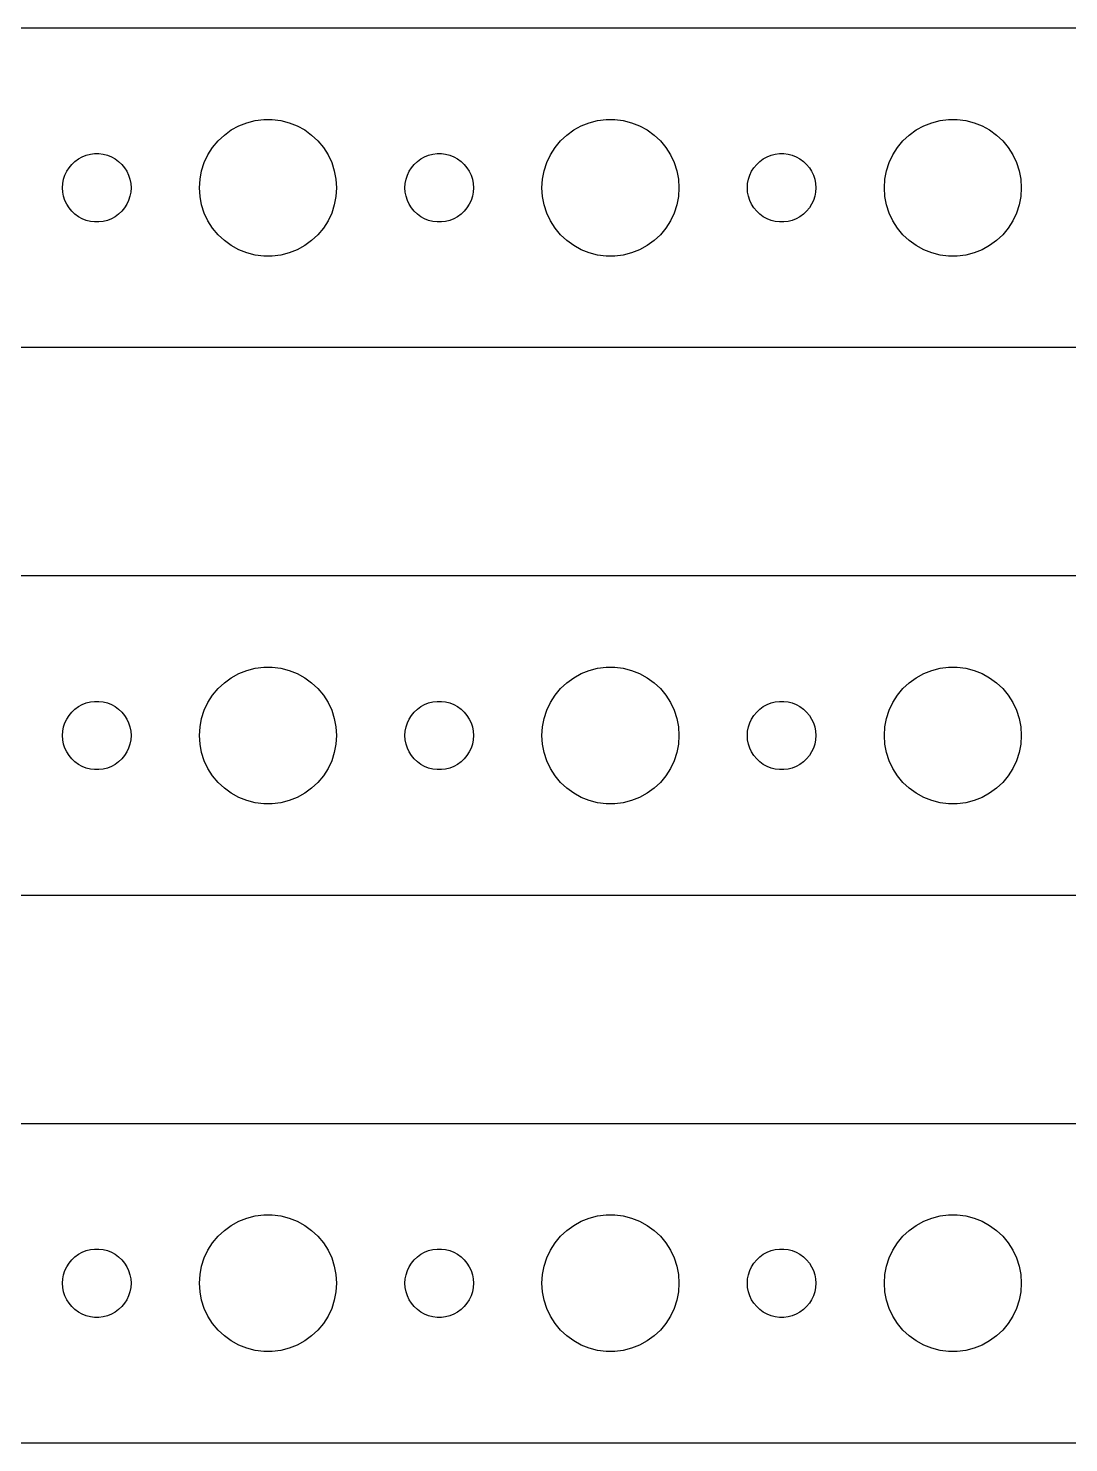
# Model space of a CAD drawing. Header units: metres. Extents: x -90 to 90, y 41 to 103.
# Drawn here: x -3 to 42.6, y 41 to 103 of the extents above; entities that cross this region are included whole.
import ezdxf

# ---------------------------------------------------------------- set-up
doc = ezdxf.new("R2010")
doc.units = ezdxf.units.M

msp = doc.modelspace()

# ---------------------------------------------------------------- linework, layer by layer
for p, q in [((84.8139, 102.99), (-84.8139, 102.99)), ((5.89252, 98.533), (6.22266, 98.7145)), ((6.22266, 98.7145), (6.57294, 98.8532)), ((6.57294, 98.8532), (6.93785, 98.9469)), ((6.93785, 98.9469), (7.31161, 98.9941)), ((7.31161, 98.9941), (7.68837, 98.9941)), ((7.68837, 98.9941), (8.06213, 98.9469)), ((8.06213, 98.9469), (8.42705, 98.8532)), ((8.42705, 98.8532), (8.77733, 98.7145)), ((8.77733, 98.7145), (9.10747, 98.533)), ((20.8925, 98.533), (21.2227, 98.7145)), ((21.2227, 98.7145), (21.5729, 98.8532)), ((21.5729, 98.8532), (21.9379, 98.9469)), ((21.9379, 98.9469), (22.3116, 98.9941)), ((22.3116, 98.9941), (22.6884, 98.9941)), ((22.6884, 98.9941), (23.0621, 98.9469)), ((23.0621, 98.9469), (23.427, 98.8532)), ((23.427, 98.8532), (23.7773, 98.7145)), ((23.7773, 98.7145), (24.1075, 98.533)), ((35.8925, 98.533), (36.2227, 98.7145)), ((36.2227, 98.7145), (36.5729, 98.8532)), ((36.5729, 98.8532), (36.9379, 98.9469)), ((36.9379, 98.9469), (37.3116, 98.9941)), ((37.3116, 98.9941), (37.6884, 98.9941)), ((37.6884, 98.9941), (38.0621, 98.9469)), ((38.0621, 98.9469), (38.427, 98.8532)), ((38.427, 98.8532), (38.7773, 98.7145)), ((38.7773, 98.7145), (39.1075, 98.533)), ((5.07294, 97.7634), (5.31308, 98.0536)), ((5.31308, 98.0536), (5.58772, 98.3115)), ((5.58772, 98.3115), (5.89252, 98.533)), ((9.10747, 98.533), (9.41226, 98.3115)), ((9.41226, 98.3115), (9.6869, 98.0536)), ((9.6869, 98.0536), (9.92705, 97.7634)), ((20.0729, 97.7634), (20.3131, 98.0536)), ((20.3131, 98.0536), (20.5877, 98.3115)), ((20.5877, 98.3115), (20.8925, 98.533)), ((24.1075, 98.533), (24.4123, 98.3115)), ((24.4123, 98.3115), (24.6869, 98.0536)), ((24.6869, 98.0536), (24.927, 97.7634)), ((35.0729, 97.7634), (35.3131, 98.0536)), ((35.3131, 98.0536), (35.5877, 98.3115)), ((35.5877, 98.3115), (35.8925, 98.533)), ((39.1075, 98.533), (39.4123, 98.3115)), ((39.4123, 98.3115), (39.6869, 98.0536)), ((39.6869, 98.0536), (39.927, 97.7634)), ((-0.80373, 97.2665), (-0.63866, 97.3572)), ((-0.63866, 97.3572), (-0.46352, 97.4266)), ((-0.46352, 97.4266), (-0.28107, 97.4734)), ((-0.28107, 97.4734), (-0.09418, 97.497)), ((-0.09418, 97.497), (0.09418, 97.497)), ((0.09418, 97.497), (0.28107, 97.4734)), ((0.28107, 97.4734), (0.46352, 97.4266)), ((0.46352, 97.4266), (0.63866, 97.3572)), ((0.63866, 97.3572), (0.80373, 97.2665)), ((4.71066, 97.1044), (4.87108, 97.4453)), ((4.87108, 97.4453), (5.07294, 97.7634)), ((9.92705, 97.7634), (10.1289, 97.4453)), ((10.1289, 97.4453), (10.2893, 97.1044)), ((14.1963, 97.2665), (14.3613, 97.3572)), ((14.3613, 97.3572), (14.5365, 97.4266)), ((14.5365, 97.4266), (14.7189, 97.4734)), ((14.7189, 97.4734), (14.9058, 97.497)), ((14.9058, 97.497), (15.0942, 97.497)), ((15.0942, 97.497), (15.2811, 97.4734)), ((15.2811, 97.4734), (15.4635, 97.4266)), ((15.4635, 97.4266), (15.6387, 97.3572)), ((15.6387, 97.3572), (15.8037, 97.2665)), ((19.7107, 97.1044), (19.8711, 97.4453)), ((19.8711, 97.4453), (20.0729, 97.7634)), ((24.927, 97.7634), (25.1289, 97.4453)), ((25.1289, 97.4453), (25.2893, 97.1044)), ((29.1963, 97.2665), (29.3613, 97.3572)), ((29.3613, 97.3572), (29.5365, 97.4266)), ((29.5365, 97.4266), (29.7189, 97.4734)), ((29.7189, 97.4734), (29.9058, 97.497)), ((29.9058, 97.497), (30.0942, 97.497)), ((30.0942, 97.497), (30.2811, 97.4734)), ((30.2811, 97.4734), (30.4635, 97.4266)), ((30.4635, 97.4266), (30.6387, 97.3572)), ((30.6387, 97.3572), (30.8037, 97.2665)), ((34.7107, 97.1044), (34.8711, 97.4453)), ((34.8711, 97.4453), (35.0729, 97.7634)), ((39.927, 97.7634), (40.1289, 97.4453)), ((40.1289, 97.4453), (40.2893, 97.1044)), ((-1.39465, 96.5522), (-1.31445, 96.7226)), ((-1.31445, 96.7226), (-1.21352, 96.8817)), ((-1.21352, 96.8817), (-1.09344, 97.0268)), ((-1.09344, 97.0268), (-0.95613, 97.1558)), ((-0.95613, 97.1558), (-0.80373, 97.2665)), ((0.80373, 97.2665), (0.95613, 97.1558)), ((0.95613, 97.1558), (1.09344, 97.0268)), ((1.09344, 97.0268), (1.21352, 96.8817)), ((1.21352, 96.8817), (1.31445, 96.7226)), ((1.31445, 96.7226), (1.39465, 96.5522)), ((4.52365, 96.376), (4.59424, 96.7461)), ((4.59424, 96.7461), (4.71066, 97.1044)), ((10.2893, 97.1044), (10.4057, 96.7461)), ((10.4057, 96.7461), (10.4763, 96.376)), ((13.6053, 96.5522), (13.6855, 96.7226)), ((13.6855, 96.7226), (13.7865, 96.8817)), ((13.7865, 96.8817), (13.9065, 97.0268)), ((13.9065, 97.0268), (14.0439, 97.1558)), ((14.0439, 97.1558), (14.1963, 97.2665)), ((15.8037, 97.2665), (15.9561, 97.1558)), ((15.9561, 97.1558), (16.0934, 97.0268)), ((16.0934, 97.0268), (16.2135, 96.8817)), ((16.2135, 96.8817), (16.3145, 96.7226)), ((16.3145, 96.7226), (16.3947, 96.5522)), ((19.5237, 96.376), (19.5942, 96.7461)), ((19.5942, 96.7461), (19.7107, 97.1044)), ((25.2893, 97.1044), (25.4057, 96.7461)), ((25.4057, 96.7461), (25.4763, 96.376)), ((28.6053, 96.5522), (28.6855, 96.7226)), ((28.6855, 96.7226), (28.7865, 96.8817)), ((28.7865, 96.8817), (28.9065, 97.0268)), ((28.9065, 97.0268), (29.0439, 97.1558)), ((29.0439, 97.1558), (29.1963, 97.2665)), ((30.8037, 97.2665), (30.9561, 97.1558)), ((30.9561, 97.1558), (31.0934, 97.0268)), ((31.0934, 97.0268), (31.2135, 96.8817)), ((31.2135, 96.8817), (31.3145, 96.7226)), ((31.3145, 96.7226), (31.3947, 96.5522)), ((34.5237, 96.376), (34.5942, 96.7461)), ((34.5942, 96.7461), (34.7107, 97.1044)), ((40.2893, 97.1044), (40.4057, 96.7461)), ((40.4057, 96.7461), (40.4763, 96.376)), ((-1.5, 96), (-1.48816, 96.188)), ((-1.48816, 96.188), (-1.45287, 96.373)), ((-1.45287, 96.373), (-1.39465, 96.5522)), ((1.39465, 96.5522), (1.45287, 96.373)), ((1.45287, 96.373), (1.48816, 96.188)), ((1.48816, 96.188), (1.5, 96)), ((4.5, 96), (4.52365, 96.376)), ((10.4763, 96.376), (10.5, 96)), ((13.5, 96), (13.5118, 96.188)), ((13.5118, 96.188), (13.5471, 96.373)), ((13.5471, 96.373), (13.6053, 96.5522)), ((16.3947, 96.5522), (16.4529, 96.373)), ((16.4529, 96.373), (16.4882, 96.188)), ((16.4882, 96.188), (16.5, 96)), ((19.5, 96), (19.5237, 96.376)), ((25.4763, 96.376), (25.5, 96)), ((28.5, 96), (28.5118, 96.188)), ((28.5118, 96.188), (28.5471, 96.373)), ((28.5471, 96.373), (28.6053, 96.5522)), ((31.3947, 96.5522), (31.4529, 96.373)), ((31.4529, 96.373), (31.4882, 96.188)), ((31.4882, 96.188), (31.5, 96)), ((34.5, 96), (34.5237, 96.376)), ((40.4763, 96.376), (40.5, 96)), ((-1.48816, 95.812), (-1.5, 96)), ((-1.45287, 95.627), (-1.48816, 95.812)), ((-1.39465, 95.4478), (-1.45287, 95.627)), ((1.45287, 95.627), (1.39465, 95.4478)), ((1.48816, 95.812), (1.45287, 95.627)), ((1.5, 96), (1.48816, 95.812)), ((4.52365, 95.624), (4.5, 96)), ((4.59424, 95.2539), (4.52365, 95.624)), ((10.4763, 95.624), (10.4057, 95.2539)), ((10.5, 96), (10.4763, 95.624)), ((13.5118, 95.812), (13.5, 96)), ((13.5471, 95.627), (13.5118, 95.812)), ((13.6053, 95.4478), (13.5471, 95.627)), ((16.4529, 95.627), (16.3947, 95.4478)), ((16.4882, 95.812), (16.4529, 95.627)), ((16.5, 96), (16.4882, 95.812)), ((19.5237, 95.624), (19.5, 96)), ((19.5942, 95.2539), (19.5237, 95.624)), ((25.4763, 95.624), (25.4057, 95.2539)), ((25.5, 96), (25.4763, 95.624)), ((28.5118, 95.812), (28.5, 96)), ((28.5471, 95.627), (28.5118, 95.812)), ((28.6053, 95.4478), (28.5471, 95.627)), ((31.4529, 95.627), (31.3947, 95.4478)), ((31.4882, 95.812), (31.4529, 95.627)), ((31.5, 96), (31.4882, 95.812)), ((34.5237, 95.624), (34.5, 96)), ((34.5942, 95.2539), (34.5237, 95.624)), ((40.4763, 95.624), (40.4057, 95.2539)), ((40.5, 96), (40.4763, 95.624)), ((-1.31445, 95.2774), (-1.39465, 95.4478)), ((-1.21352, 95.1183), (-1.31445, 95.2774)), ((-1.09344, 94.9732), (-1.21352, 95.1183)), ((-0.95613, 94.8442), (-1.09344, 94.9732)), ((-0.80373, 94.7335), (-0.95613, 94.8442)), ((0.95613, 94.8442), (0.80373, 94.7335)), ((1.09344, 94.9732), (0.95613, 94.8442)), ((1.21352, 95.1183), (1.09344, 94.9732)), ((1.31445, 95.2774), (1.21352, 95.1183)), ((1.39465, 95.4478), (1.31445, 95.2774)), ((4.71066, 94.8956), (4.59424, 95.2539)), ((4.87108, 94.5547), (4.71066, 94.8956)), ((10.2893, 94.8956), (10.1289, 94.5547)), ((10.4057, 95.2539), (10.2893, 94.8956)), ((13.6855, 95.2774), (13.6053, 95.4478)), ((13.7865, 95.1183), (13.6855, 95.2774)), ((13.9065, 94.9732), (13.7865, 95.1183)), ((14.0439, 94.8442), (13.9065, 94.9732)), ((14.1963, 94.7335), (14.0439, 94.8442)), ((15.9561, 94.8442), (15.8037, 94.7335)), ((16.0934, 94.9732), (15.9561, 94.8442)), ((16.2135, 95.1183), (16.0934, 94.9732)), ((16.3145, 95.2774), (16.2135, 95.1183)), ((16.3947, 95.4478), (16.3145, 95.2774)), ((19.7107, 94.8956), (19.5942, 95.2539)), ((19.8711, 94.5547), (19.7107, 94.8956)), ((25.2893, 94.8956), (25.1289, 94.5547)), ((25.4057, 95.2539), (25.2893, 94.8956)), ((28.6855, 95.2774), (28.6053, 95.4478)), ((28.7865, 95.1183), (28.6855, 95.2774)), ((28.9065, 94.9732), (28.7865, 95.1183)), ((29.0439, 94.8442), (28.9065, 94.9732)), ((29.1963, 94.7335), (29.0439, 94.8442)), ((30.9561, 94.8442), (30.8037, 94.7335)), ((31.0934, 94.9732), (30.9561, 94.8442)), ((31.2135, 95.1183), (31.0934, 94.9732)), ((31.3145, 95.2774), (31.2135, 95.1183)), ((31.3947, 95.4478), (31.3145, 95.2774)), ((34.7107, 94.8956), (34.5942, 95.2539)), ((34.8711, 94.5547), (34.7107, 94.8956)), ((40.2893, 94.8956), (40.1289, 94.5547)), ((40.4057, 95.2539), (40.2893, 94.8956)), ((-0.63866, 94.6428), (-0.80373, 94.7335)), ((-0.46352, 94.5734), (-0.63866, 94.6428)), ((-0.28107, 94.5266), (-0.46352, 94.5734)), ((-0.09418, 94.503), (-0.28107, 94.5266)), ((0.09418, 94.503), (-0.09418, 94.503)), ((0.28107, 94.5266), (0.09418, 94.503)), ((0.46352, 94.5734), (0.28107, 94.5266)), ((0.63866, 94.6428), (0.46352, 94.5734)), ((0.80373, 94.7335), (0.63866, 94.6428)), ((5.07294, 94.2366), (4.87108, 94.5547)), ((5.31308, 93.9464), (5.07294, 94.2366)), ((9.92705, 94.2366), (9.6869, 93.9464)), ((10.1289, 94.5547), (9.92705, 94.2366)), ((14.3613, 94.6428), (14.1963, 94.7335)), ((14.5365, 94.5734), (14.3613, 94.6428)), ((14.7189, 94.5266), (14.5365, 94.5734)), ((14.9058, 94.503), (14.7189, 94.5266)), ((15.0942, 94.503), (14.9058, 94.503)), ((15.2811, 94.5266), (15.0942, 94.503)), ((15.4635, 94.5734), (15.2811, 94.5266)), ((15.6387, 94.6428), (15.4635, 94.5734)), ((15.8037, 94.7335), (15.6387, 94.6428)), ((20.0729, 94.2366), (19.8711, 94.5547)), ((20.3131, 93.9464), (20.0729, 94.2366)), ((24.927, 94.2366), (24.6869, 93.9464)), ((25.1289, 94.5547), (24.927, 94.2366)), ((29.3613, 94.6428), (29.1963, 94.7335)), ((29.5365, 94.5734), (29.3613, 94.6428)), ((29.7189, 94.5266), (29.5365, 94.5734)), ((29.9058, 94.503), (29.7189, 94.5266)), ((30.0942, 94.503), (29.9058, 94.503)), ((30.2811, 94.5266), (30.0942, 94.503)), ((30.4635, 94.5734), (30.2811, 94.5266)), ((30.6387, 94.6428), (30.4635, 94.5734)), ((30.8037, 94.7335), (30.6387, 94.6428)), ((35.0729, 94.2366), (34.8711, 94.5547)), ((35.3131, 93.9464), (35.0729, 94.2366)), ((39.927, 94.2366), (39.6869, 93.9464)), ((40.1289, 94.5547), (39.927, 94.2366)), ((5.58772, 93.6885), (5.31308, 93.9464)), ((5.89252, 93.467), (5.58772, 93.6885)), ((9.41226, 93.6885), (9.10747, 93.467)), ((9.6869, 93.9464), (9.41226, 93.6885)), ((20.5877, 93.6885), (20.3131, 93.9464)), ((20.8925, 93.467), (20.5877, 93.6885)), ((24.4123, 93.6885), (24.1075, 93.467)), ((24.6869, 93.9464), (24.4123, 93.6885)), ((35.5877, 93.6885), (35.3131, 93.9464)), ((35.8925, 93.467), (35.5877, 93.6885)), ((39.4123, 93.6885), (39.1075, 93.467)), ((39.6869, 93.9464), (39.4123, 93.6885)), ((6.22266, 93.2855), (5.89252, 93.467)), ((6.57294, 93.1468), (6.22266, 93.2855)), ((6.93785, 93.0531), (6.57294, 93.1468)), ((7.31161, 93.0059), (6.93785, 93.0531)), ((7.68837, 93.0059), (7.31161, 93.0059)), ((8.06213, 93.0531), (7.68837, 93.0059)), ((8.42705, 93.1468), (8.06213, 93.0531)), ((8.77733, 93.2855), (8.42705, 93.1468)), ((9.10747, 93.467), (8.77733, 93.2855)), ((21.2227, 93.2855), (20.8925, 93.467)), ((21.5729, 93.1468), (21.2227, 93.2855)), ((21.9379, 93.0531), (21.5729, 93.1468)), ((22.3116, 93.0059), (21.9379, 93.0531)), ((22.6884, 93.0059), (22.3116, 93.0059)), ((23.0621, 93.0531), (22.6884, 93.0059)), ((23.427, 93.1468), (23.0621, 93.0531)), ((23.7773, 93.2855), (23.427, 93.1468)), ((24.1075, 93.467), (23.7773, 93.2855)), ((36.2227, 93.2855), (35.8925, 93.467)), ((36.5729, 93.1468), (36.2227, 93.2855)), ((36.9379, 93.0531), (36.5729, 93.1468)), ((37.3116, 93.0059), (36.9379, 93.0531)), ((37.6884, 93.0059), (37.3116, 93.0059)), ((38.0621, 93.0531), (37.6884, 93.0059)), ((38.427, 93.1468), (38.0621, 93.0531)), ((38.7773, 93.2855), (38.427, 93.1468)), ((39.1075, 93.467), (38.7773, 93.2855)), ((-84.8139, 89.0099), (84.8139, 89.0099)), ((84.8139, 78.9901), (-84.8139, 78.9901)), ((5.58772, 74.3115), (5.89252, 74.533)), ((5.89252, 74.533), (6.22266, 74.7145)), ((6.22266, 74.7145), (6.57294, 74.8532)), ((6.57294, 74.8532), (6.93785, 74.9469)), ((6.93785, 74.9469), (7.31161, 74.9941)), ((7.31161, 74.9941), (7.68837, 74.9941)), ((7.68837, 74.9941), (8.06213, 74.9469)), ((8.06213, 74.9469), (8.42705, 74.8532)), ((8.42705, 74.8532), (8.77733, 74.7145)), ((8.77733, 74.7145), (9.10747, 74.533)), ((9.10747, 74.533), (9.41226, 74.3115)), ((20.5877, 74.3115), (20.8925, 74.533)), ((20.8925, 74.533), (21.2227, 74.7145)), ((21.2227, 74.7145), (21.5729, 74.8532)), ((21.5729, 74.8532), (21.9379, 74.9469)), ((21.9379, 74.9469), (22.3116, 74.9941)), ((22.3116, 74.9941), (22.6884, 74.9941)), ((22.6884, 74.9941), (23.0621, 74.9469)), ((23.0621, 74.9469), (23.427, 74.8532)), ((23.427, 74.8532), (23.7773, 74.7145)), ((23.7773, 74.7145), (24.1075, 74.533)), ((24.1075, 74.533), (24.4123, 74.3115)), ((35.5877, 74.3115), (35.8925, 74.533)), ((35.8925, 74.533), (36.2227, 74.7145)), ((36.2227, 74.7145), (36.5729, 74.8532)), ((36.5729, 74.8532), (36.9379, 74.9469)), ((36.9379, 74.9469), (37.3116, 74.9941)), ((37.3116, 74.9941), (37.6884, 74.9941)), ((37.6884, 74.9941), (38.0621, 74.9469)), ((38.0621, 74.9469), (38.427, 74.8532)), ((38.427, 74.8532), (38.7773, 74.7145)), ((38.7773, 74.7145), (39.1075, 74.533)), ((39.1075, 74.533), (39.4123, 74.3115)), ((4.87108, 73.4453), (5.07294, 73.7634)), ((5.07294, 73.7634), (5.31308, 74.0536)), ((5.31308, 74.0536), (5.58772, 74.3115)), ((9.41226, 74.3115), (9.6869, 74.0536)), ((9.6869, 74.0536), (9.92705, 73.7634)), ((9.92705, 73.7634), (10.1289, 73.4453)), ((19.8711, 73.4453), (20.0729, 73.7634)), ((20.0729, 73.7634), (20.3131, 74.0536)), ((20.3131, 74.0536), (20.5877, 74.3115)), ((24.4123, 74.3115), (24.6869, 74.0536)), ((24.6869, 74.0536), (24.927, 73.7634)), ((24.927, 73.7634), (25.1289, 73.4453)), ((34.8711, 73.4453), (35.0729, 73.7634)), ((35.0729, 73.7634), (35.3131, 74.0536)), ((35.3131, 74.0536), (35.5877, 74.3115)), ((39.4123, 74.3115), (39.6869, 74.0536)), ((39.6869, 74.0536), (39.927, 73.7634)), ((39.927, 73.7634), (40.1289, 73.4453)), ((-1.09344, 73.0268), (-0.95613, 73.1558)), ((-0.95613, 73.1558), (-0.80373, 73.2665)), ((-0.80373, 73.2665), (-0.63866, 73.3572)), ((-0.63866, 73.3572), (-0.46352, 73.4266)), ((-0.46352, 73.4266), (-0.28107, 73.4734)), ((-0.28107, 73.4734), (-0.09418, 73.497)), ((-0.09418, 73.497), (0.09418, 73.497)), ((0.09418, 73.497), (0.28107, 73.4734)), ((0.28107, 73.4734), (0.46352, 73.4266)), ((0.46352, 73.4266), (0.63866, 73.3572)), ((0.63866, 73.3572), (0.80373, 73.2665)), ((0.80373, 73.2665), (0.95613, 73.1558)), ((0.95613, 73.1558), (1.09344, 73.0268)), ((4.71066, 73.1044), (4.87108, 73.4453)), ((10.1289, 73.4453), (10.2893, 73.1044)), ((13.9065, 73.0268), (14.0439, 73.1558)), ((14.0439, 73.1558), (14.1963, 73.2665)), ((14.1963, 73.2665), (14.3613, 73.3572)), ((14.3613, 73.3572), (14.5365, 73.4266)), ((14.5365, 73.4266), (14.7189, 73.4734)), ((14.7189, 73.4734), (14.9058, 73.497)), ((14.9058, 73.497), (15.0942, 73.497)), ((15.0942, 73.497), (15.2811, 73.4734)), ((15.2811, 73.4734), (15.4635, 73.4266)), ((15.4635, 73.4266), (15.6387, 73.3572)), ((15.6387, 73.3572), (15.8037, 73.2665)), ((15.8037, 73.2665), (15.9561, 73.1558)), ((15.9561, 73.1558), (16.0934, 73.0268)), ((19.7107, 73.1044), (19.8711, 73.4453)), ((25.1289, 73.4453), (25.2893, 73.1044)), ((28.9065, 73.0268), (29.0439, 73.1558)), ((29.0439, 73.1558), (29.1963, 73.2665)), ((29.1963, 73.2665), (29.3613, 73.3572)), ((29.3613, 73.3572), (29.5365, 73.4266)), ((29.5365, 73.4266), (29.7189, 73.4734)), ((29.7189, 73.4734), (29.9058, 73.497)), ((29.9058, 73.497), (30.0942, 73.497)), ((30.0942, 73.497), (30.2811, 73.4734)), ((30.2811, 73.4734), (30.4635, 73.4266)), ((30.4635, 73.4266), (30.6387, 73.3572)), ((30.6387, 73.3572), (30.8037, 73.2665)), ((30.8037, 73.2665), (30.9561, 73.1558)), ((30.9561, 73.1558), (31.0934, 73.0268)), ((34.7107, 73.1044), (34.8711, 73.4453)), ((40.1289, 73.4453), (40.2893, 73.1044)), ((-1.45287, 72.373), (-1.39465, 72.5522)), ((-1.39465, 72.5522), (-1.31445, 72.7226)), ((-1.31445, 72.7226), (-1.21352, 72.8817)), ((-1.21352, 72.8817), (-1.09344, 73.0268)), ((1.09344, 73.0268), (1.21352, 72.8817)), ((1.21352, 72.8817), (1.31445, 72.7226)), ((1.31445, 72.7226), (1.39465, 72.5522)), ((1.39465, 72.5522), (1.45287, 72.373)), ((4.52365, 72.376), (4.59424, 72.7461)), ((4.59424, 72.7461), (4.71066, 73.1044)), ((10.2893, 73.1044), (10.4057, 72.7461)), ((10.4057, 72.7461), (10.4763, 72.376)), ((13.5471, 72.373), (13.6053, 72.5522)), ((13.6053, 72.5522), (13.6855, 72.7226)), ((13.6855, 72.7226), (13.7865, 72.8817)), ((13.7865, 72.8817), (13.9065, 73.0268)), ((16.0934, 73.0268), (16.2135, 72.8817)), ((16.2135, 72.8817), (16.3145, 72.7226)), ((16.3145, 72.7226), (16.3947, 72.5522)), ((16.3947, 72.5522), (16.4529, 72.373)), ((19.5237, 72.376), (19.5942, 72.7461)), ((19.5942, 72.7461), (19.7107, 73.1044)), ((25.2893, 73.1044), (25.4057, 72.7461)), ((25.4057, 72.7461), (25.4763, 72.376)), ((28.5471, 72.373), (28.6053, 72.5522)), ((28.6053, 72.5522), (28.6855, 72.7226)), ((28.6855, 72.7226), (28.7865, 72.8817)), ((28.7865, 72.8817), (28.9065, 73.0268)), ((31.0934, 73.0268), (31.2135, 72.8817)), ((31.2135, 72.8817), (31.3145, 72.7226)), ((31.3145, 72.7226), (31.3947, 72.5522)), ((31.3947, 72.5522), (31.4529, 72.373)), ((34.5237, 72.376), (34.5942, 72.7461)), ((34.5942, 72.7461), (34.7107, 73.1044)), ((40.2893, 73.1044), (40.4057, 72.7461)), ((40.4057, 72.7461), (40.4763, 72.376)), ((-1.5, 72), (-1.48816, 72.188)), ((-1.48816, 71.812), (-1.5, 72)), ((-1.48816, 72.188), (-1.45287, 72.373)), ((1.45287, 72.373), (1.48816, 72.188)), ((1.48816, 72.188), (1.5, 72)), ((1.5, 72), (1.48816, 71.812)), ((4.5, 72), (4.52365, 72.376)), ((4.52365, 71.624), (4.5, 72)), ((10.4763, 72.376), (10.5, 72)), ((10.5, 72), (10.4763, 71.624)), ((13.5, 72), (13.5118, 72.188)), ((13.5118, 71.812), (13.5, 72)), ((13.5118, 72.188), (13.5471, 72.373)), ((16.4529, 72.373), (16.4882, 72.188)), ((16.4882, 72.188), (16.5, 72)), ((16.5, 72), (16.4882, 71.812)), ((19.5, 72), (19.5237, 72.376)), ((19.5237, 71.624), (19.5, 72)), ((25.4763, 72.376), (25.5, 72)), ((25.5, 72), (25.4763, 71.624)), ((28.5, 72), (28.5118, 72.188)), ((28.5118, 71.812), (28.5, 72)), ((28.5118, 72.188), (28.5471, 72.373)), ((31.4529, 72.373), (31.4882, 72.188)), ((31.4882, 72.188), (31.5, 72)), ((31.5, 72), (31.4882, 71.812)), ((34.5, 72), (34.5237, 72.376)), ((34.5237, 71.624), (34.5, 72)), ((40.4763, 72.376), (40.5, 72)), ((40.5, 72), (40.4763, 71.624)), ((-1.45287, 71.627), (-1.48816, 71.812)), ((-1.39465, 71.4478), (-1.45287, 71.627)), ((-1.31445, 71.2774), (-1.39465, 71.4478)), ((-1.21352, 71.1183), (-1.31445, 71.2774)), ((1.31445, 71.2774), (1.21352, 71.1183)), ((1.39465, 71.4478), (1.31445, 71.2774)), ((1.45287, 71.627), (1.39465, 71.4478)), ((1.48816, 71.812), (1.45287, 71.627)), ((4.59424, 71.2539), (4.52365, 71.624)), ((10.4763, 71.624), (10.4057, 71.2539)), ((13.5471, 71.627), (13.5118, 71.812)), ((13.6053, 71.4478), (13.5471, 71.627)), ((13.6855, 71.2774), (13.6053, 71.4478)), ((13.7865, 71.1183), (13.6855, 71.2774)), ((16.3145, 71.2774), (16.2135, 71.1183)), ((16.3947, 71.4478), (16.3145, 71.2774)), ((16.4529, 71.627), (16.3947, 71.4478)), ((16.4882, 71.812), (16.4529, 71.627)), ((19.5942, 71.2539), (19.5237, 71.624)), ((25.4763, 71.624), (25.4057, 71.2539)), ((28.5471, 71.627), (28.5118, 71.812)), ((28.6053, 71.4478), (28.5471, 71.627)), ((28.6855, 71.2774), (28.6053, 71.4478)), ((28.7865, 71.1183), (28.6855, 71.2774)), ((31.3145, 71.2774), (31.2135, 71.1183)), ((31.3947, 71.4478), (31.3145, 71.2774)), ((31.4529, 71.627), (31.3947, 71.4478)), ((31.4882, 71.812), (31.4529, 71.627)), ((34.5942, 71.2539), (34.5237, 71.624)), ((40.4763, 71.624), (40.4057, 71.2539)), ((-1.09344, 70.9732), (-1.21352, 71.1183)), ((-0.95613, 70.8442), (-1.09344, 70.9732)), ((-0.80373, 70.7335), (-0.95613, 70.8442)), ((-0.63866, 70.6428), (-0.80373, 70.7335)), ((0.80373, 70.7335), (0.63866, 70.6428)), ((0.95613, 70.8442), (0.80373, 70.7335)), ((1.09344, 70.9732), (0.95613, 70.8442)), ((1.21352, 71.1183), (1.09344, 70.9732)), ((4.71066, 70.8956), (4.59424, 71.2539)), ((4.87108, 70.5547), (4.71066, 70.8956)), ((10.2893, 70.8956), (10.1289, 70.5547)), ((10.4057, 71.2539), (10.2893, 70.8956)), ((13.9065, 70.9732), (13.7865, 71.1183)), ((14.0439, 70.8442), (13.9065, 70.9732)), ((14.1963, 70.7335), (14.0439, 70.8442)), ((14.3613, 70.6428), (14.1963, 70.7335)), ((15.8037, 70.7335), (15.6387, 70.6428)), ((15.9561, 70.8442), (15.8037, 70.7335)), ((16.0934, 70.9732), (15.9561, 70.8442)), ((16.2135, 71.1183), (16.0934, 70.9732)), ((19.7107, 70.8956), (19.5942, 71.2539)), ((19.8711, 70.5547), (19.7107, 70.8956)), ((25.2893, 70.8956), (25.1289, 70.5547)), ((25.4057, 71.2539), (25.2893, 70.8956)), ((28.9065, 70.9732), (28.7865, 71.1183)), ((29.0439, 70.8442), (28.9065, 70.9732)), ((29.1963, 70.7335), (29.0439, 70.8442)), ((29.3613, 70.6428), (29.1963, 70.7335)), ((30.8037, 70.7335), (30.6387, 70.6428)), ((30.9561, 70.8442), (30.8037, 70.7335)), ((31.0934, 70.9732), (30.9561, 70.8442)), ((31.2135, 71.1183), (31.0934, 70.9732)), ((34.7107, 70.8956), (34.5942, 71.2539)), ((34.8711, 70.5547), (34.7107, 70.8956)), ((40.2893, 70.8956), (40.1289, 70.5547)), ((40.4057, 71.2539), (40.2893, 70.8956)), ((-0.46352, 70.5734), (-0.63866, 70.6428)), ((-0.28107, 70.5266), (-0.46352, 70.5734)), ((-0.09418, 70.503), (-0.28107, 70.5266)), ((0.09418, 70.503), (-0.09418, 70.503)), ((0.28107, 70.5266), (0.09418, 70.503)), ((0.46352, 70.5734), (0.28107, 70.5266)), ((0.63866, 70.6428), (0.46352, 70.5734)), ((5.07294, 70.2366), (4.87108, 70.5547)), ((5.31308, 69.9464), (5.07294, 70.2366)), ((9.92705, 70.2366), (9.6869, 69.9464)), ((10.1289, 70.5547), (9.92705, 70.2366)), ((14.5365, 70.5734), (14.3613, 70.6428)), ((14.7189, 70.5266), (14.5365, 70.5734)), ((14.9058, 70.503), (14.7189, 70.5266)), ((15.0942, 70.503), (14.9058, 70.503)), ((15.2811, 70.5266), (15.0942, 70.503)), ((15.4635, 70.5734), (15.2811, 70.5266)), ((15.6387, 70.6428), (15.4635, 70.5734)), ((20.0729, 70.2366), (19.8711, 70.5547)), ((20.3131, 69.9464), (20.0729, 70.2366)), ((24.927, 70.2366), (24.6869, 69.9464)), ((25.1289, 70.5547), (24.927, 70.2366)), ((29.5365, 70.5734), (29.3613, 70.6428)), ((29.7189, 70.5266), (29.5365, 70.5734)), ((29.9058, 70.503), (29.7189, 70.5266)), ((30.0942, 70.503), (29.9058, 70.503)), ((30.2811, 70.5266), (30.0942, 70.503)), ((30.4635, 70.5734), (30.2811, 70.5266)), ((30.6387, 70.6428), (30.4635, 70.5734)), ((35.0729, 70.2366), (34.8711, 70.5547)), ((35.3131, 69.9464), (35.0729, 70.2366)), ((39.927, 70.2366), (39.6869, 69.9464)), ((40.1289, 70.5547), (39.927, 70.2366)), ((5.58772, 69.6885), (5.31308, 69.9464)), ((5.89252, 69.467), (5.58772, 69.6885)), ((6.22266, 69.2855), (5.89252, 69.467)), ((9.10747, 69.467), (8.77733, 69.2855)), ((9.41226, 69.6885), (9.10747, 69.467)), ((9.6869, 69.9464), (9.41226, 69.6885)), ((20.5877, 69.6885), (20.3131, 69.9464)), ((20.8925, 69.467), (20.5877, 69.6885)), ((21.2227, 69.2855), (20.8925, 69.467)), ((24.1075, 69.467), (23.7773, 69.2855)), ((24.4123, 69.6885), (24.1075, 69.467)), ((24.6869, 69.9464), (24.4123, 69.6885)), ((35.5877, 69.6885), (35.3131, 69.9464)), ((35.8925, 69.467), (35.5877, 69.6885)), ((36.2227, 69.2855), (35.8925, 69.467)), ((39.1075, 69.467), (38.7773, 69.2855)), ((39.4123, 69.6885), (39.1075, 69.467)), ((39.6869, 69.9464), (39.4123, 69.6885)), ((6.57294, 69.1468), (6.22266, 69.2855)), ((6.93785, 69.0531), (6.57294, 69.1468)), ((7.31161, 69.0059), (6.93785, 69.0531)), ((7.68837, 69.0059), (7.31161, 69.0059)), ((8.06213, 69.0531), (7.68837, 69.0059)), ((8.42705, 69.1468), (8.06213, 69.0531)), ((8.77733, 69.2855), (8.42705, 69.1468)), ((21.5729, 69.1468), (21.2227, 69.2855)), ((21.9379, 69.0531), (21.5729, 69.1468)), ((22.3116, 69.0059), (21.9379, 69.0531)), ((22.6884, 69.0059), (22.3116, 69.0059)), ((23.0621, 69.0531), (22.6884, 69.0059)), ((23.427, 69.1468), (23.0621, 69.0531)), ((23.7773, 69.2855), (23.427, 69.1468)), ((36.5729, 69.1468), (36.2227, 69.2855)), ((36.9379, 69.0531), (36.5729, 69.1468)), ((37.3116, 69.0059), (36.9379, 69.0531)), ((37.6884, 69.0059), (37.3116, 69.0059)), ((38.0621, 69.0531), (37.6884, 69.0059)), ((38.427, 69.1468), (38.0621, 69.0531)), ((38.7773, 69.2855), (38.427, 69.1468)), ((-84.8139, 65.0099), (84.8139, 65.0099)), ((84.8139, 54.9901), (-84.8139, 54.9901)), ((6.22266, 50.7145), (6.57294, 50.8532)), ((6.57294, 50.8532), (6.93785, 50.9469)), ((6.93785, 50.9469), (7.31161, 50.9941)), ((7.31161, 50.9941), (7.68837, 50.9941)), ((7.68837, 50.9941), (8.06213, 50.9469)), ((8.06213, 50.9469), (8.42705, 50.8532)), ((8.42705, 50.8532), (8.77733, 50.7145)), ((21.2227, 50.7145), (21.5729, 50.8532)), ((21.5729, 50.8532), (21.9379, 50.9469)), ((21.9379, 50.9469), (22.3116, 50.9941)), ((22.3116, 50.9941), (22.6884, 50.9941)), ((22.6884, 50.9941), (23.0621, 50.9469)), ((23.0621, 50.9469), (23.427, 50.8532)), ((23.427, 50.8532), (23.7773, 50.7145)), ((36.2227, 50.7145), (36.5729, 50.8532)), ((36.5729, 50.8532), (36.9379, 50.9469)), ((36.9379, 50.9469), (37.3116, 50.9941)), ((37.3116, 50.9941), (37.6884, 50.9941)), ((37.6884, 50.9941), (38.0621, 50.9469)), ((38.0621, 50.9469), (38.427, 50.8532)), ((38.427, 50.8532), (38.7773, 50.7145)), ((5.31308, 50.0536), (5.58772, 50.3115)), ((5.58772, 50.3115), (5.89252, 50.533)), ((5.89252, 50.533), (6.22266, 50.7145)), ((8.77733, 50.7145), (9.10747, 50.533)), ((9.10747, 50.533), (9.41226, 50.3115)), ((9.41226, 50.3115), (9.6869, 50.0536)), ((20.3131, 50.0536), (20.5877, 50.3115)), ((20.5877, 50.3115), (20.8925, 50.533)), ((20.8925, 50.533), (21.2227, 50.7145)), ((23.7773, 50.7145), (24.1075, 50.533)), ((24.1075, 50.533), (24.4123, 50.3115)), ((24.4123, 50.3115), (24.6869, 50.0536)), ((35.3131, 50.0536), (35.5877, 50.3115)), ((35.5877, 50.3115), (35.8925, 50.533)), ((35.8925, 50.533), (36.2227, 50.7145)), ((38.7773, 50.7145), (39.1075, 50.533)), ((39.1075, 50.533), (39.4123, 50.3115)), ((39.4123, 50.3115), (39.6869, 50.0536)), ((4.87108, 49.4453), (5.07294, 49.7634)), ((5.07294, 49.7634), (5.31308, 50.0536)), ((9.6869, 50.0536), (9.92705, 49.7634)), ((9.92705, 49.7634), (10.1289, 49.4453)), ((19.8711, 49.4453), (20.0729, 49.7634)), ((20.0729, 49.7634), (20.3131, 50.0536)), ((24.6869, 50.0536), (24.927, 49.7634)), ((24.927, 49.7634), (25.1289, 49.4453)), ((34.8711, 49.4453), (35.0729, 49.7634)), ((35.0729, 49.7634), (35.3131, 50.0536)), ((39.6869, 50.0536), (39.927, 49.7634)), ((39.927, 49.7634), (40.1289, 49.4453)), ((-1.21352, 48.8817), (-1.09344, 49.0268)), ((-1.09344, 49.0268), (-0.95613, 49.1558)), ((-0.95613, 49.1558), (-0.80373, 49.2665)), ((-0.80373, 49.2665), (-0.63866, 49.3572)), ((-0.63866, 49.3572), (-0.46352, 49.4266)), ((-0.46352, 49.4266), (-0.28107, 49.4734)), ((-0.28107, 49.4734), (-0.09418, 49.497)), ((-0.09418, 49.497), (0.09418, 49.497)), ((0.09418, 49.497), (0.28107, 49.4734)), ((0.28107, 49.4734), (0.46352, 49.4266)), ((0.46352, 49.4266), (0.63866, 49.3572)), ((0.63866, 49.3572), (0.80373, 49.2665)), ((0.80373, 49.2665), (0.95613, 49.1558)), ((0.95613, 49.1558), (1.09344, 49.0268)), ((1.09344, 49.0268), (1.21352, 48.8817)), ((4.59424, 48.7461), (4.71066, 49.1044)), ((4.71066, 49.1044), (4.87108, 49.4453)), ((10.1289, 49.4453), (10.2893, 49.1044)), ((10.2893, 49.1044), (10.4057, 48.7461)), ((13.7865, 48.8817), (13.9065, 49.0268)), ((13.9065, 49.0268), (14.0439, 49.1558)), ((14.0439, 49.1558), (14.1963, 49.2665)), ((14.1963, 49.2665), (14.3613, 49.3572)), ((14.3613, 49.3572), (14.5365, 49.4266)), ((14.5365, 49.4266), (14.7189, 49.4734)), ((14.7189, 49.4734), (14.9058, 49.497)), ((14.9058, 49.497), (15.0942, 49.497)), ((15.0942, 49.497), (15.2811, 49.4734)), ((15.2811, 49.4734), (15.4635, 49.4266)), ((15.4635, 49.4266), (15.6387, 49.3572)), ((15.6387, 49.3572), (15.8037, 49.2665)), ((15.8037, 49.2665), (15.9561, 49.1558)), ((15.9561, 49.1558), (16.0934, 49.0268)), ((16.0934, 49.0268), (16.2135, 48.8817)), ((19.5942, 48.7461), (19.7107, 49.1044)), ((19.7107, 49.1044), (19.8711, 49.4453)), ((25.1289, 49.4453), (25.2893, 49.1044)), ((25.2893, 49.1044), (25.4057, 48.7461)), ((28.7865, 48.8817), (28.9065, 49.0268)), ((28.9065, 49.0268), (29.0439, 49.1558)), ((29.0439, 49.1558), (29.1963, 49.2665)), ((29.1963, 49.2665), (29.3613, 49.3572)), ((29.3613, 49.3572), (29.5365, 49.4266)), ((29.5365, 49.4266), (29.7189, 49.4734)), ((29.7189, 49.4734), (29.9058, 49.497)), ((29.9058, 49.497), (30.0942, 49.497)), ((30.0942, 49.497), (30.2811, 49.4734)), ((30.2811, 49.4734), (30.4635, 49.4266)), ((30.4635, 49.4266), (30.6387, 49.3572)), ((30.6387, 49.3572), (30.8037, 49.2665)), ((30.8037, 49.2665), (30.9561, 49.1558)), ((30.9561, 49.1558), (31.0934, 49.0268)), ((31.0934, 49.0268), (31.2135, 48.8817)), ((34.5942, 48.7461), (34.7107, 49.1044)), ((34.7107, 49.1044), (34.8711, 49.4453)), ((40.1289, 49.4453), (40.2893, 49.1044)), ((40.2893, 49.1044), (40.4057, 48.7461)), ((-1.48816, 48.188), (-1.45287, 48.373)), ((-1.45287, 48.373), (-1.39465, 48.5522)), ((-1.39465, 48.5522), (-1.31445, 48.7226)), ((-1.31445, 48.7226), (-1.21352, 48.8817)), ((1.21352, 48.8817), (1.31445, 48.7226)), ((1.31445, 48.7226), (1.39465, 48.5522)), ((1.39465, 48.5522), (1.45287, 48.373)), ((1.45287, 48.373), (1.48816, 48.188)), ((4.5, 48), (4.52365, 48.376)), ((4.52365, 48.376), (4.59424, 48.7461)), ((10.4057, 48.7461), (10.4763, 48.376)), ((10.4763, 48.376), (10.5, 48)), ((13.5118, 48.188), (13.5471, 48.373)), ((13.5471, 48.373), (13.6053, 48.5522)), ((13.6053, 48.5522), (13.6855, 48.7226)), ((13.6855, 48.7226), (13.7865, 48.8817)), ((16.2135, 48.8817), (16.3145, 48.7226)), ((16.3145, 48.7226), (16.3947, 48.5522)), ((16.3947, 48.5522), (16.4529, 48.373)), ((16.4529, 48.373), (16.4882, 48.188)), ((19.5, 48), (19.5237, 48.376)), ((19.5237, 48.376), (19.5942, 48.7461)), ((25.4057, 48.7461), (25.4763, 48.376)), ((25.4763, 48.376), (25.5, 48)), ((28.5118, 48.188), (28.5471, 48.373)), ((28.5471, 48.373), (28.6053, 48.5522)), ((28.6053, 48.5522), (28.6855, 48.7226)), ((28.6855, 48.7226), (28.7865, 48.8817)), ((31.2135, 48.8817), (31.3145, 48.7226)), ((31.3145, 48.7226), (31.3947, 48.5522)), ((31.3947, 48.5522), (31.4529, 48.373)), ((31.4529, 48.373), (31.4882, 48.188)), ((34.5, 48), (34.5237, 48.376)), ((34.5237, 48.376), (34.5942, 48.7461)), ((40.4057, 48.7461), (40.4763, 48.376)), ((40.4763, 48.376), (40.5, 48)), ((-1.5, 48), (-1.48816, 48.188)), ((-1.48816, 47.812), (-1.5, 48)), ((-1.45287, 47.627), (-1.48816, 47.812)), ((1.48816, 47.812), (1.45287, 47.627)), ((1.48816, 48.188), (1.5, 48)), ((1.5, 48), (1.48816, 47.812)), ((4.52365, 47.624), (4.5, 48)), ((10.5, 48), (10.4763, 47.624)), ((13.5, 48), (13.5118, 48.188)), ((13.5118, 47.812), (13.5, 48)), ((13.5471, 47.627), (13.5118, 47.812)), ((16.4882, 47.812), (16.4529, 47.627)), ((16.4882, 48.188), (16.5, 48)), ((16.5, 48), (16.4882, 47.812)), ((19.5237, 47.624), (19.5, 48)), ((25.5, 48), (25.4763, 47.624)), ((28.5, 48), (28.5118, 48.188)), ((28.5118, 47.812), (28.5, 48)), ((28.5471, 47.627), (28.5118, 47.812)), ((31.4882, 47.812), (31.4529, 47.627)), ((31.4882, 48.188), (31.5, 48)), ((31.5, 48), (31.4882, 47.812)), ((34.5237, 47.624), (34.5, 48)), ((40.5, 48), (40.4763, 47.624)), ((-1.39465, 47.4478), (-1.45287, 47.627)), ((-1.31445, 47.2774), (-1.39465, 47.4478)), ((-1.21352, 47.1183), (-1.31445, 47.2774)), ((-1.09344, 46.9732), (-1.21352, 47.1183)), ((1.21352, 47.1183), (1.09344, 46.9732)), ((1.31445, 47.2774), (1.21352, 47.1183)), ((1.39465, 47.4478), (1.31445, 47.2774)), ((1.45287, 47.627), (1.39465, 47.4478)), ((4.59424, 47.2539), (4.52365, 47.624)), ((4.71066, 46.8956), (4.59424, 47.2539)), ((10.4057, 47.2539), (10.2893, 46.8956)), ((10.4763, 47.624), (10.4057, 47.2539)), ((13.6053, 47.4478), (13.5471, 47.627)), ((13.6855, 47.2774), (13.6053, 47.4478)), ((13.7865, 47.1183), (13.6855, 47.2774)), ((13.9065, 46.9732), (13.7865, 47.1183)), ((16.2135, 47.1183), (16.0934, 46.9732)), ((16.3145, 47.2774), (16.2135, 47.1183)), ((16.3947, 47.4478), (16.3145, 47.2774)), ((16.4529, 47.627), (16.3947, 47.4478)), ((19.5942, 47.2539), (19.5237, 47.624)), ((19.7107, 46.8956), (19.5942, 47.2539)), ((25.4057, 47.2539), (25.2893, 46.8956)), ((25.4763, 47.624), (25.4057, 47.2539)), ((28.6053, 47.4478), (28.5471, 47.627)), ((28.6855, 47.2774), (28.6053, 47.4478)), ((28.7865, 47.1183), (28.6855, 47.2774)), ((28.9065, 46.9732), (28.7865, 47.1183)), ((31.2135, 47.1183), (31.0934, 46.9732)), ((31.3145, 47.2774), (31.2135, 47.1183)), ((31.3947, 47.4478), (31.3145, 47.2774)), ((31.4529, 47.627), (31.3947, 47.4478)), ((34.5942, 47.2539), (34.5237, 47.624)), ((34.7107, 46.8956), (34.5942, 47.2539)), ((40.4057, 47.2539), (40.2893, 46.8956)), ((40.4763, 47.624), (40.4057, 47.2539)), ((-0.95613, 46.8442), (-1.09344, 46.9732)), ((-0.80373, 46.7335), (-0.95613, 46.8442)), ((-0.63866, 46.6428), (-0.80373, 46.7335)), ((-0.46352, 46.5734), (-0.63866, 46.6428)), ((-0.28107, 46.5266), (-0.46352, 46.5734)), ((-0.09418, 46.503), (-0.28107, 46.5266)), ((0.09418, 46.503), (-0.09418, 46.503)), ((0.28107, 46.5266), (0.09418, 46.503)), ((0.46352, 46.5734), (0.28107, 46.5266)), ((0.63866, 46.6428), (0.46352, 46.5734)), ((0.80373, 46.7335), (0.63866, 46.6428)), ((0.95613, 46.8442), (0.80373, 46.7335)), ((1.09344, 46.9732), (0.95613, 46.8442)), ((4.87108, 46.5547), (4.71066, 46.8956)), ((5.07294, 46.2366), (4.87108, 46.5547)), ((10.1289, 46.5547), (9.92705, 46.2366)), ((10.2893, 46.8956), (10.1289, 46.5547)), ((14.0439, 46.8442), (13.9065, 46.9732)), ((14.1963, 46.7335), (14.0439, 46.8442)), ((14.3613, 46.6428), (14.1963, 46.7335)), ((14.5365, 46.5734), (14.3613, 46.6428)), ((14.7189, 46.5266), (14.5365, 46.5734)), ((14.9058, 46.503), (14.7189, 46.5266)), ((15.0942, 46.503), (14.9058, 46.503)), ((15.2811, 46.5266), (15.0942, 46.503)), ((15.4635, 46.5734), (15.2811, 46.5266)), ((15.6387, 46.6428), (15.4635, 46.5734)), ((15.8037, 46.7335), (15.6387, 46.6428)), ((15.9561, 46.8442), (15.8037, 46.7335)), ((16.0934, 46.9732), (15.9561, 46.8442)), ((19.8711, 46.5547), (19.7107, 46.8956)), ((20.0729, 46.2366), (19.8711, 46.5547)), ((25.1289, 46.5547), (24.927, 46.2366)), ((25.2893, 46.8956), (25.1289, 46.5547)), ((29.0439, 46.8442), (28.9065, 46.9732)), ((29.1963, 46.7335), (29.0439, 46.8442)), ((29.3613, 46.6428), (29.1963, 46.7335)), ((29.5365, 46.5734), (29.3613, 46.6428)), ((29.7189, 46.5266), (29.5365, 46.5734)), ((29.9058, 46.503), (29.7189, 46.5266)), ((30.0942, 46.503), (29.9058, 46.503)), ((30.2811, 46.5266), (30.0942, 46.503)), ((30.4635, 46.5734), (30.2811, 46.5266)), ((30.6387, 46.6428), (30.4635, 46.5734)), ((30.8037, 46.7335), (30.6387, 46.6428)), ((30.9561, 46.8442), (30.8037, 46.7335)), ((31.0934, 46.9732), (30.9561, 46.8442)), ((34.8711, 46.5547), (34.7107, 46.8956)), ((35.0729, 46.2366), (34.8711, 46.5547)), ((40.1289, 46.5547), (39.927, 46.2366)), ((40.2893, 46.8956), (40.1289, 46.5547)), ((5.31308, 45.9464), (5.07294, 46.2366)), ((5.58772, 45.6885), (5.31308, 45.9464)), ((9.6869, 45.9464), (9.41226, 45.6885)), ((9.92705, 46.2366), (9.6869, 45.9464)), ((20.3131, 45.9464), (20.0729, 46.2366)), ((20.5877, 45.6885), (20.3131, 45.9464)), ((24.6869, 45.9464), (24.4123, 45.6885)), ((24.927, 46.2366), (24.6869, 45.9464)), ((35.3131, 45.9464), (35.0729, 46.2366)), ((35.5877, 45.6885), (35.3131, 45.9464)), ((39.6869, 45.9464), (39.4123, 45.6885)), ((39.927, 46.2366), (39.6869, 45.9464)), ((5.89252, 45.467), (5.58772, 45.6885)), ((6.22266, 45.2855), (5.89252, 45.467)), ((6.57294, 45.1468), (6.22266, 45.2855)), ((8.77733, 45.2855), (8.42705, 45.1468)), ((9.10747, 45.467), (8.77733, 45.2855)), ((9.41226, 45.6885), (9.10747, 45.467)), ((20.8925, 45.467), (20.5877, 45.6885)), ((21.2227, 45.2855), (20.8925, 45.467)), ((21.5729, 45.1468), (21.2227, 45.2855)), ((23.7773, 45.2855), (23.427, 45.1468)), ((24.1075, 45.467), (23.7773, 45.2855)), ((24.4123, 45.6885), (24.1075, 45.467)), ((35.8925, 45.467), (35.5877, 45.6885)), ((36.2227, 45.2855), (35.8925, 45.467)), ((36.5729, 45.1468), (36.2227, 45.2855)), ((38.7773, 45.2855), (38.427, 45.1468)), ((39.1075, 45.467), (38.7773, 45.2855)), ((39.4123, 45.6885), (39.1075, 45.467)), ((6.93785, 45.0531), (6.57294, 45.1468)), ((7.31161, 45.0059), (6.93785, 45.0531)), ((7.68837, 45.0059), (7.31161, 45.0059)), ((8.06213, 45.0531), (7.68837, 45.0059)), ((8.42705, 45.1468), (8.06213, 45.0531)), ((21.9379, 45.0531), (21.5729, 45.1468)), ((22.3116, 45.0059), (21.9379, 45.0531)), ((22.6884, 45.0059), (22.3116, 45.0059)), ((23.0621, 45.0531), (22.6884, 45.0059)), ((23.427, 45.1468), (23.0621, 45.0531)), ((36.9379, 45.0531), (36.5729, 45.1468)), ((37.3116, 45.0059), (36.9379, 45.0531)), ((37.6884, 45.0059), (37.3116, 45.0059)), ((38.0621, 45.0531), (37.6884, 45.0059)), ((38.427, 45.1468), (38.0621, 45.0531)), ((-84.8139, 41.0099), (84.8139, 41.0099))]:
    msp.add_line(p, q)

doc.saveas('drawing.dxf')
